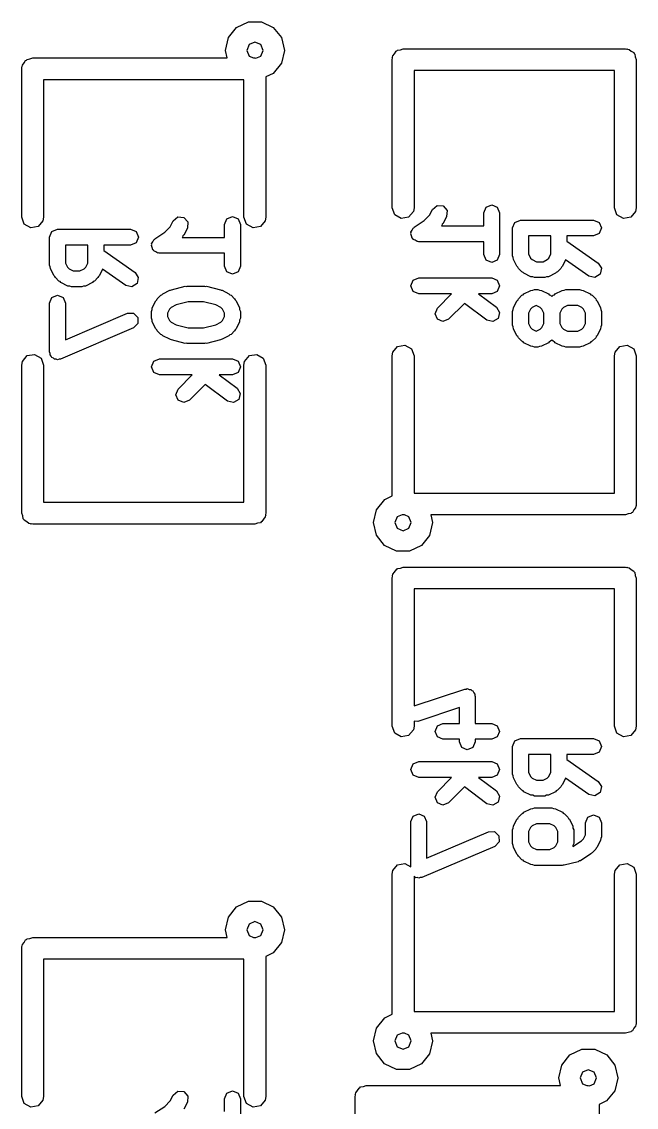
# Model space of a CAD drawing. Extents: x 4.63 to 6.44, y -4.34 to -3.21.
# Drawn here: x 5.1281 to 5.294, y -3.6063 to -3.3132 of the extents above; entities that cross this region are included whole.
import ezdxf

# ---------------------------------------------------------------- set-up
doc = ezdxf.new("R2010")
doc.units = 0
doc.header["$MEASUREMENT"] = 0
doc.layers.add('BLACK', color=7, linetype='CONTINUOUS')

msp = doc.modelspace()

# ---------------------------------------------------------------- linework, layer by layer
at = {"layer": 'BLACK', "linetype": 'CONTINUOUS'}
for p, q in [((5.18392, -3.31745), (5.18612, -3.31469)), ((5.18612, -3.31469), (5.18931, -3.31316)), ((5.18931, -3.31316), (5.19285, -3.31316)), ((5.19285, -3.31316), (5.19604, -3.3147)), ((5.19604, -3.3147), (5.19824, -3.31746)), ((5.18312, -3.3209), (5.18392, -3.31745)), ((5.19108, -3.3187), (5.18951, -3.31934)), ((5.19264, -3.31934), (5.19108, -3.3187)), ((5.19824, -3.31746), (5.19903, -3.32091)), ((5.18313, -3.32091), (5.18312, -3.3209)), ((5.18359, -3.32296), (5.18313, -3.32091)), ((5.18951, -3.31934), (5.18886, -3.32091)), ((5.18886, -3.32091), (5.18951, -3.32248)), ((5.19329, -3.32091), (5.19264, -3.31934)), ((5.19264, -3.32248), (5.19329, -3.32091)), ((5.19903, -3.32094), (5.19823, -3.32438)), ((5.19903, -3.32091), (5.19903, -3.32094)), ((5.22879, -3.32181), (5.22918, -3.32115)), ((5.22918, -3.32115), (5.22943, -3.32106)), ((5.22943, -3.32106), (5.2296, -3.32085)), ((5.2296, -3.32085), (5.23035, -3.32072)), ((5.23035, -3.32072), (5.23108, -3.32046)), ((5.23108, -3.32046), (5.29108, -3.32046)), ((5.29108, -3.32046), (5.29146, -3.32053)), ((5.29146, -3.32053), (5.29159, -3.3205)), ((5.29159, -3.3205), (5.2917, -3.32057)), ((5.2917, -3.32057), (5.29209, -3.32064)), ((5.29209, -3.32064), (5.29267, -3.32113)), ((5.29267, -3.32113), (5.29334, -3.32151)), ((5.29334, -3.32151), (5.29343, -3.32176)), ((5.1283, -3.3249), (5.12879, -3.32431)), ((5.12879, -3.32431), (5.12918, -3.32365)), ((5.12918, -3.32365), (5.12943, -3.32356)), ((5.12943, -3.32356), (5.1296, -3.32335)), ((5.1296, -3.32335), (5.13035, -3.32322)), ((5.13035, -3.32322), (5.13108, -3.32296)), ((5.13108, -3.32296), (5.18359, -3.32296)), ((5.18951, -3.32248), (5.19067, -3.32296)), ((5.19067, -3.32296), (5.19108, -3.32296)), ((5.19108, -3.32296), (5.19136, -3.32301)), ((5.19136, -3.32301), (5.19264, -3.32248)), ((5.19823, -3.32438), (5.19602, -3.32714)), ((5.22812, -3.32341), (5.22819, -3.32303)), ((5.22812, -3.36341), (5.22812, -3.32341)), ((5.22817, -3.3229), (5.22823, -3.32278)), ((5.22819, -3.32303), (5.22817, -3.3229)), ((5.22823, -3.32278), (5.2283, -3.3224)), ((5.2283, -3.3224), (5.22879, -3.32181)), ((5.29343, -3.32176), (5.29363, -3.32193)), ((5.29363, -3.32193), (5.29377, -3.32269)), ((5.29377, -3.32269), (5.29403, -3.32341)), ((5.29403, -3.32341), (5.29403, -3.36341)), ((5.12812, -3.32591), (5.12819, -3.32553)), ((5.12812, -3.36591), (5.12812, -3.32591)), ((5.12817, -3.3254), (5.12823, -3.32528)), ((5.12819, -3.32553), (5.12817, -3.3254)), ((5.12823, -3.32528), (5.1283, -3.3249)), ((5.19602, -3.32714), (5.19403, -3.32809)), ((5.28812, -3.32636), (5.23403, -3.32636)), ((5.23403, -3.32636), (5.23403, -3.36341)), ((5.28812, -3.36341), (5.28812, -3.32636)), ((5.18812, -3.32886), (5.13403, -3.32886)), ((5.13403, -3.32886), (5.13403, -3.36591)), ((5.18812, -3.36591), (5.18812, -3.32886)), ((5.19403, -3.32809), (5.19403, -3.36591)), ((5.23899, -3.36385), (5.24024, -3.36277)), ((5.24024, -3.36277), (5.24188, -3.36289)), ((5.25347, -3.36329), (5.25499, -3.36266)), ((5.25499, -3.36266), (5.25651, -3.36329)), ((5.22881, -3.36531), (5.22812, -3.36341)), ((5.23056, -3.36632), (5.22881, -3.36531)), ((5.23385, -3.36442), (5.23255, -3.36597)), ((5.23403, -3.36341), (5.23385, -3.36442)), ((5.23673, -3.36689), (5.23821, -3.36541)), ((5.23821, -3.36541), (5.23899, -3.36385)), ((5.24188, -3.36289), (5.24296, -3.36413)), ((5.24296, -3.36413), (5.24284, -3.36577)), ((5.25284, -3.36481), (5.25347, -3.36329)), ((5.25284, -3.36829), (5.25284, -3.36481)), ((5.25651, -3.36329), (5.25714, -3.36481)), ((5.25714, -3.36481), (5.25714, -3.37607)), ((5.28881, -3.36531), (5.28812, -3.36341)), ((5.29056, -3.36632), (5.28881, -3.36531)), ((5.29385, -3.36442), (5.29255, -3.36597)), ((5.29403, -3.36341), (5.29385, -3.36442)), ((5.12881, -3.36781), (5.12812, -3.36591)), ((5.13056, -3.36882), (5.12881, -3.36781)), ((5.13255, -3.36847), (5.13056, -3.36882)), ((5.13385, -3.36692), (5.13255, -3.36847)), ((5.13403, -3.36591), (5.13385, -3.36692)), ((5.16673, -3.37001), (5.16821, -3.36853)), ((5.16821, -3.36853), (5.16899, -3.36697)), ((5.16899, -3.36697), (5.17024, -3.36589)), ((5.17024, -3.36589), (5.17188, -3.366)), ((5.17188, -3.366), (5.17296, -3.36725)), ((5.17296, -3.36725), (5.17284, -3.36889)), ((5.18284, -3.36793), (5.18347, -3.36641)), ((5.18284, -3.37141), (5.18284, -3.36793)), ((5.18347, -3.36641), (5.18499, -3.36578)), ((5.18499, -3.36578), (5.18651, -3.36641)), ((5.18651, -3.36641), (5.18714, -3.36793)), ((5.18714, -3.36793), (5.18714, -3.37918)), ((5.18881, -3.36781), (5.18812, -3.36591)), ((5.19056, -3.36882), (5.18881, -3.36781)), ((5.19255, -3.36847), (5.19056, -3.36882)), ((5.19385, -3.36692), (5.19255, -3.36847)), ((5.19403, -3.36591), (5.19385, -3.36692)), ((5.23255, -3.36597), (5.23056, -3.36632)), ((5.23409, -3.36865), (5.23673, -3.36689)), ((5.2415, -3.36821), (5.24142, -3.36829)), ((5.24142, -3.36829), (5.25284, -3.36829)), ((5.24163, -3.36788), (5.2415, -3.36821)), ((5.2419, -3.36765), (5.24163, -3.36788)), ((5.24284, -3.36577), (5.2419, -3.36765)), ((5.26064, -3.36887), (5.26127, -3.36735)), ((5.26127, -3.36735), (5.26279, -3.36672)), ((5.26279, -3.36672), (5.28249, -3.36672)), ((5.28249, -3.36672), (5.28401, -3.36735)), ((5.28401, -3.36735), (5.28464, -3.36887)), ((5.29255, -3.36597), (5.29056, -3.36632)), ((5.13564, -3.37137), (5.13627, -3.36985)), ((5.13564, -3.37888), (5.13564, -3.37137)), ((5.13627, -3.36985), (5.13779, -3.36922)), ((5.13779, -3.36922), (5.15749, -3.36922)), ((5.15749, -3.36922), (5.15901, -3.36985)), ((5.15901, -3.36985), (5.15964, -3.37137)), ((5.15964, -3.37137), (5.15901, -3.37289)), ((5.16409, -3.37177), (5.16673, -3.37001)), ((5.1715, -3.37132), (5.17142, -3.37141)), ((5.17142, -3.37141), (5.18284, -3.37141)), ((5.17163, -3.371), (5.1715, -3.37132)), ((5.1719, -3.37077), (5.17163, -3.371)), ((5.17284, -3.36889), (5.1719, -3.37077)), ((5.23314, -3.37044), (5.23322, -3.37023)), ((5.23338, -3.37102), (5.23314, -3.37044)), ((5.23318, -3.37002), (5.23353, -3.3695)), ((5.23322, -3.37023), (5.23318, -3.37002)), ((5.2335, -3.37163), (5.23338, -3.37102)), ((5.23353, -3.3695), (5.23377, -3.36892)), ((5.23377, -3.36892), (5.23397, -3.36883)), ((5.23397, -3.36883), (5.23409, -3.36865)), ((5.26064, -3.37638), (5.26064, -3.36887)), ((5.26494, -3.37102), (5.26494, -3.37587)), ((5.27096, -3.37102), (5.26494, -3.37102)), ((5.27096, -3.37587), (5.27096, -3.37102)), ((5.28249, -3.37102), (5.27526, -3.37102)), ((5.27526, -3.37102), (5.27526, -3.37244)), ((5.28401, -3.37039), (5.28249, -3.37102)), ((5.28464, -3.36887), (5.28401, -3.37039)), ((5.13994, -3.37352), (5.13994, -3.37837)), ((5.14596, -3.37352), (5.13994, -3.37352)), ((5.14596, -3.37837), (5.14596, -3.37352)), ((5.15749, -3.37352), (5.15026, -3.37352)), ((5.15026, -3.37352), (5.15026, -3.37494)), ((5.15901, -3.37289), (5.15749, -3.37352)), ((5.16314, -3.37356), (5.16322, -3.37335)), ((5.16338, -3.37413), (5.16314, -3.37356)), ((5.16318, -3.37313), (5.16353, -3.37261)), ((5.16322, -3.37335), (5.16318, -3.37313)), ((5.1635, -3.37475), (5.16338, -3.37413)), ((5.16353, -3.37261), (5.16377, -3.37204)), ((5.16377, -3.37204), (5.16397, -3.37195)), ((5.16397, -3.37195), (5.16409, -3.37177)), ((5.23368, -3.37175), (5.2335, -3.37163)), ((5.23377, -3.37196), (5.23368, -3.37175)), ((5.23435, -3.3722), (5.23377, -3.37196)), ((5.23487, -3.37255), (5.23435, -3.3722)), ((5.23508, -3.3725), (5.23487, -3.37255)), ((5.23529, -3.37259), (5.23508, -3.3725)), ((5.25284, -3.37259), (5.23529, -3.37259)), ((5.25284, -3.37607), (5.25284, -3.37259)), ((5.27526, -3.37244), (5.28372, -3.37837)), ((5.15026, -3.37494), (5.15872, -3.38087)), ((5.16368, -3.37487), (5.1635, -3.37475)), ((5.16377, -3.37508), (5.16368, -3.37487)), ((5.16435, -3.37532), (5.16377, -3.37508)), ((5.16487, -3.37566), (5.16435, -3.37532)), ((5.16508, -3.37562), (5.16487, -3.37566)), ((5.16529, -3.37571), (5.16508, -3.37562)), ((5.18284, -3.37571), (5.16529, -3.37571)), ((5.18284, -3.37918), (5.18284, -3.37571)), ((5.25347, -3.37759), (5.25284, -3.37607)), ((5.25714, -3.37607), (5.25651, -3.37759)), ((5.26083, -3.37684), (5.26064, -3.37638)), ((5.26086, -3.37734), (5.26083, -3.37684)), ((5.2618, -3.37921), (5.26086, -3.37734)), ((5.26494, -3.37587), (5.26549, -3.37698)), ((5.26549, -3.37698), (5.26594, -3.37742)), ((5.26594, -3.37742), (5.26705, -3.37798)), ((5.26885, -3.37798), (5.26996, -3.37742)), ((5.26996, -3.37742), (5.2704, -3.37698)), ((5.2704, -3.37698), (5.27096, -3.37587)), ((5.13583, -3.37934), (5.13564, -3.37888)), ((5.13586, -3.37984), (5.13583, -3.37934)), ((5.1368, -3.38171), (5.13586, -3.37984)), ((5.13994, -3.37837), (5.14049, -3.37948)), ((5.14049, -3.37948), (5.14094, -3.37992)), ((5.14094, -3.37992), (5.14205, -3.38048)), ((5.14385, -3.38048), (5.14496, -3.37992)), ((5.14496, -3.37992), (5.1454, -3.37948)), ((5.1454, -3.37948), (5.14596, -3.37837)), ((5.14996, -3.37998), (5.14909, -3.38171)), ((5.15625, -3.38439), (5.14996, -3.37998)), ((5.18347, -3.38071), (5.18284, -3.37918)), ((5.18714, -3.37918), (5.18651, -3.38071)), ((5.25499, -3.37822), (5.25347, -3.37759)), ((5.25651, -3.37759), (5.25499, -3.37822)), ((5.26207, -3.37944), (5.2618, -3.37921)), ((5.26221, -3.37977), (5.26207, -3.37944)), ((5.26314, -3.38071), (5.26221, -3.37977)), ((5.26705, -3.37798), (5.26885, -3.37798)), ((5.27369, -3.37977), (5.27275, -3.38071)), ((5.27382, -3.37944), (5.27369, -3.37977)), ((5.27409, -3.37921), (5.27382, -3.37944)), ((5.27496, -3.37748), (5.27409, -3.37921)), ((5.28125, -3.38189), (5.27496, -3.37748)), ((5.28372, -3.37837), (5.2846, -3.37975)), ((5.2846, -3.37975), (5.28425, -3.38136)), ((5.13707, -3.38194), (5.1368, -3.38171)), ((5.13721, -3.38227), (5.13707, -3.38194)), ((5.13814, -3.38321), (5.13721, -3.38227)), ((5.13847, -3.38335), (5.13814, -3.38321)), ((5.14205, -3.38048), (5.14385, -3.38048)), ((5.14775, -3.38321), (5.14742, -3.38335)), ((5.14869, -3.38227), (5.14775, -3.38321)), ((5.14882, -3.38194), (5.14869, -3.38227)), ((5.14909, -3.38171), (5.14882, -3.38194)), ((5.15872, -3.38087), (5.1596, -3.38225)), ((5.1596, -3.38225), (5.15925, -3.38386)), ((5.18499, -3.38133), (5.18347, -3.38071)), ((5.18651, -3.38071), (5.18499, -3.38133)), ((5.23314, -3.38451), (5.23377, -3.38299)), ((5.23377, -3.38299), (5.23529, -3.38236)), ((5.23529, -3.38236), (5.25499, -3.38236)), ((5.25499, -3.38236), (5.25651, -3.38299)), ((5.25651, -3.38299), (5.25714, -3.38451)), ((5.26347, -3.38085), (5.26314, -3.38071)), ((5.2637, -3.38111), (5.26347, -3.38085)), ((5.26558, -3.38205), (5.2637, -3.38111)), ((5.26608, -3.38209), (5.26558, -3.38205)), ((5.26654, -3.38228), (5.26608, -3.38209)), ((5.26935, -3.38228), (5.26654, -3.38228)), ((5.26982, -3.38209), (5.26935, -3.38228)), ((5.27032, -3.38205), (5.26982, -3.38209)), ((5.27219, -3.38111), (5.27032, -3.38205)), ((5.27242, -3.38085), (5.27219, -3.38111)), ((5.27275, -3.38071), (5.27242, -3.38085)), ((5.28286, -3.38224), (5.28125, -3.38189)), ((5.28425, -3.38136), (5.28286, -3.38224)), ((5.1387, -3.38361), (5.13847, -3.38335)), ((5.14058, -3.38455), (5.1387, -3.38361)), ((5.14108, -3.38459), (5.14058, -3.38455)), ((5.14154, -3.38478), (5.14108, -3.38459)), ((5.14435, -3.38478), (5.14154, -3.38478)), ((5.14482, -3.38459), (5.14435, -3.38478)), ((5.14532, -3.38455), (5.14482, -3.38459)), ((5.14719, -3.38361), (5.14532, -3.38455)), ((5.14742, -3.38335), (5.14719, -3.38361)), ((5.15786, -3.38474), (5.15625, -3.38439)), ((5.15925, -3.38386), (5.15786, -3.38474)), ((5.1662, -3.38664), (5.16808, -3.3857)), ((5.16808, -3.3857), (5.16832, -3.38569)), ((5.16832, -3.38569), (5.16852, -3.38554)), ((5.16852, -3.38554), (5.17227, -3.3846)), ((5.17227, -3.3846), (5.17254, -3.38464)), ((5.17254, -3.38464), (5.17279, -3.38454)), ((5.17279, -3.38454), (5.17748, -3.38454)), ((5.17748, -3.38454), (5.17773, -3.38464)), ((5.17773, -3.38464), (5.178, -3.3846)), ((5.178, -3.3846), (5.18176, -3.38554)), ((5.18176, -3.38554), (5.18195, -3.38569)), ((5.18195, -3.38569), (5.1822, -3.3857)), ((5.1822, -3.3857), (5.18407, -3.38664)), ((5.23377, -3.38603), (5.23314, -3.38451)), ((5.23529, -3.38666), (5.23377, -3.38603)), ((5.25651, -3.38603), (5.25499, -3.38666)), ((5.25714, -3.38451), (5.25651, -3.38603)), ((5.2637, -3.38665), (5.26558, -3.38571)), ((5.26558, -3.38571), (5.26608, -3.38567)), ((5.26608, -3.38567), (5.26654, -3.38548)), ((5.26654, -3.38548), (5.26748, -3.38548)), ((5.26748, -3.38548), (5.26794, -3.38567)), ((5.26794, -3.38567), (5.26844, -3.38571)), ((5.26844, -3.38571), (5.27032, -3.38665)), ((5.27215, -3.38665), (5.27402, -3.38571)), ((5.27402, -3.38571), (5.27452, -3.38567)), ((5.27452, -3.38567), (5.27498, -3.38548)), ((5.27498, -3.38548), (5.27874, -3.38548)), ((5.27874, -3.38548), (5.2792, -3.38567)), ((5.2792, -3.38567), (5.2797, -3.38571)), ((5.2797, -3.38571), (5.28157, -3.38665)), ((5.13564, -3.38919), (5.13627, -3.38767)), ((5.13627, -3.38767), (5.13779, -3.38704)), ((5.13779, -3.38704), (5.13931, -3.38767)), ((5.13931, -3.38767), (5.13994, -3.38919)), ((5.16336, -3.39042), (5.1643, -3.38854)), ((5.1643, -3.38854), (5.16457, -3.38831)), ((5.16457, -3.38831), (5.16471, -3.38798)), ((5.16471, -3.38798), (5.16564, -3.38705)), ((5.16564, -3.38705), (5.16597, -3.38691)), ((5.16597, -3.38691), (5.1662, -3.38664)), ((5.17306, -3.38884), (5.16979, -3.38966)), ((5.17722, -3.38884), (5.17306, -3.38884)), ((5.18048, -3.38966), (5.17722, -3.38884)), ((5.18407, -3.38664), (5.1843, -3.38691)), ((5.1843, -3.38691), (5.18463, -3.38705)), ((5.18463, -3.38705), (5.18557, -3.38798)), ((5.18557, -3.38798), (5.18571, -3.38831)), ((5.18571, -3.38831), (5.18597, -3.38854)), ((5.18597, -3.38854), (5.18691, -3.39042)), ((5.24417, -3.38666), (5.23529, -3.38666)), ((5.24033, -3.39049), (5.24417, -3.38666)), ((5.25499, -3.38666), (5.25143, -3.38666)), ((5.25143, -3.38666), (5.25628, -3.39029)), ((5.26086, -3.39042), (5.2618, -3.38855)), ((5.2618, -3.38855), (5.26207, -3.38832)), ((5.26207, -3.38832), (5.26221, -3.38799)), ((5.26221, -3.38799), (5.26314, -3.38705)), ((5.26314, -3.38705), (5.26347, -3.38691)), ((5.26347, -3.38691), (5.2637, -3.38665)), ((5.27032, -3.38665), (5.27055, -3.38691)), ((5.27055, -3.38691), (5.27087, -3.38705)), ((5.27087, -3.38705), (5.27123, -3.38741)), ((5.27123, -3.38741), (5.27159, -3.38705)), ((5.27159, -3.38705), (5.27191, -3.38691)), ((5.27191, -3.38691), (5.27215, -3.38665)), ((5.28157, -3.38665), (5.2818, -3.38691)), ((5.2818, -3.38691), (5.28213, -3.38705)), ((5.28213, -3.38705), (5.28307, -3.38799)), ((5.28307, -3.38799), (5.28321, -3.38832)), ((5.28321, -3.38832), (5.28347, -3.38855)), ((5.28347, -3.38855), (5.28441, -3.39042)), ((5.13564, -3.40233), (5.13564, -3.38919)), ((5.13994, -3.38919), (5.13994, -3.39907)), ((5.13994, -3.39907), (5.15664, -3.39191)), ((5.15664, -3.39191), (5.15829, -3.39189)), ((5.15829, -3.39189), (5.15946, -3.39304)), ((5.16314, -3.39138), (5.16333, -3.39092)), ((5.16314, -3.39326), (5.16314, -3.39138)), ((5.16333, -3.39092), (5.16336, -3.39042)), ((5.16799, -3.39078), (5.16744, -3.39189)), ((5.16744, -3.39189), (5.16744, -3.39275)), ((5.16844, -3.39033), (5.16799, -3.39078)), ((5.16979, -3.38966), (5.16844, -3.39033)), ((5.18184, -3.39033), (5.18048, -3.38966)), ((5.18228, -3.39078), (5.18184, -3.39033)), ((5.18284, -3.39189), (5.18228, -3.39078)), ((5.18284, -3.39275), (5.18284, -3.39189)), ((5.18691, -3.39042), (5.18695, -3.39092)), ((5.18695, -3.39092), (5.18714, -3.39138)), ((5.18714, -3.39138), (5.18714, -3.39326)), ((5.2397, -3.39201), (5.24033, -3.39049)), ((5.24033, -3.39353), (5.2397, -3.39201)), ((5.24768, -3.38922), (5.24337, -3.39353)), ((5.2537, -3.39373), (5.24768, -3.38922)), ((5.25628, -3.39029), (5.25712, -3.39171)), ((5.25712, -3.39171), (5.25671, -3.3933)), ((5.26064, -3.39138), (5.26083, -3.39092)), ((5.26064, -3.39514), (5.26064, -3.39138)), ((5.26083, -3.39092), (5.26086, -3.39042)), ((5.26549, -3.39078), (5.26494, -3.39189)), ((5.26494, -3.39189), (5.26494, -3.39463)), ((5.26594, -3.39034), (5.26549, -3.39078)), ((5.26701, -3.3898), (5.26594, -3.39034)), ((5.26808, -3.39034), (5.26701, -3.3898)), ((5.26853, -3.39078), (5.26808, -3.39034)), ((5.26908, -3.39189), (5.26853, -3.39078)), ((5.26908, -3.39463), (5.26908, -3.39189)), ((5.27394, -3.39078), (5.27338, -3.39189)), ((5.27338, -3.39189), (5.27338, -3.39463)), ((5.27438, -3.39034), (5.27394, -3.39078)), ((5.27549, -3.38978), (5.27438, -3.39034)), ((5.27823, -3.38978), (5.27549, -3.38978)), ((5.27934, -3.39034), (5.27823, -3.38978)), ((5.27978, -3.39078), (5.27934, -3.39034)), ((5.28034, -3.39189), (5.27978, -3.39078)), ((5.28034, -3.39463), (5.28034, -3.39189)), ((5.28441, -3.39042), (5.28445, -3.39092)), ((5.28445, -3.39092), (5.28464, -3.39138)), ((5.28464, -3.39138), (5.28464, -3.39514)), ((5.15948, -3.39468), (5.15833, -3.39586)), ((5.15946, -3.39304), (5.15948, -3.39468)), ((5.16333, -3.39372), (5.16314, -3.39326)), ((5.16336, -3.39422), (5.16333, -3.39372)), ((5.1643, -3.39609), (5.16336, -3.39422)), ((5.16744, -3.39275), (5.16799, -3.39386)), ((5.16799, -3.39386), (5.16844, -3.3943)), ((5.16844, -3.3943), (5.16979, -3.39498)), ((5.16979, -3.39498), (5.17306, -3.3958)), ((5.17722, -3.3958), (5.18048, -3.39498)), ((5.18048, -3.39498), (5.18184, -3.3943)), ((5.18184, -3.3943), (5.18228, -3.39386)), ((5.18228, -3.39386), (5.18284, -3.39275)), ((5.18691, -3.39422), (5.18597, -3.39609)), ((5.18695, -3.39372), (5.18691, -3.39422)), ((5.18714, -3.39326), (5.18695, -3.39372)), ((5.24185, -3.39416), (5.24033, -3.39353)), ((5.24337, -3.39353), (5.24185, -3.39416)), ((5.25529, -3.39414), (5.2537, -3.39373)), ((5.25671, -3.3933), (5.25529, -3.39414)), ((5.26494, -3.39463), (5.26549, -3.39574)), ((5.26853, -3.39574), (5.26908, -3.39463)), ((5.27338, -3.39463), (5.27394, -3.39574)), ((5.27978, -3.39574), (5.28034, -3.39463)), ((5.15833, -3.39586), (5.13863, -3.4043)), ((5.16457, -3.39633), (5.1643, -3.39609)), ((5.16471, -3.39665), (5.16457, -3.39633)), ((5.16564, -3.39759), (5.16471, -3.39665)), ((5.16597, -3.39773), (5.16564, -3.39759)), ((5.1662, -3.39799), (5.16597, -3.39773)), ((5.17306, -3.3958), (5.17722, -3.3958)), ((5.1843, -3.39773), (5.18407, -3.39799)), ((5.18463, -3.39759), (5.1843, -3.39773)), ((5.18557, -3.39665), (5.18463, -3.39759)), ((5.18571, -3.39633), (5.18557, -3.39665)), ((5.18597, -3.39609), (5.18571, -3.39633)), ((5.26083, -3.3956), (5.26064, -3.39514)), ((5.26086, -3.3961), (5.26083, -3.3956)), ((5.2618, -3.39797), (5.26086, -3.3961)), ((5.26549, -3.39574), (5.26594, -3.39618)), ((5.26594, -3.39618), (5.26701, -3.39672)), ((5.26701, -3.39672), (5.26808, -3.39618)), ((5.26808, -3.39618), (5.26853, -3.39574)), ((5.27394, -3.39574), (5.27438, -3.39618)), ((5.27438, -3.39618), (5.27549, -3.39674)), ((5.27549, -3.39674), (5.27823, -3.39674)), ((5.27823, -3.39674), (5.27934, -3.39618)), ((5.27934, -3.39618), (5.27978, -3.39574)), ((5.28441, -3.3961), (5.28347, -3.39797)), ((5.28445, -3.3956), (5.28441, -3.3961)), ((5.28464, -3.39514), (5.28445, -3.3956)), ((5.16808, -3.39893), (5.1662, -3.39799)), ((5.16832, -3.39895), (5.16808, -3.39893)), ((5.16852, -3.39909), (5.16832, -3.39895)), ((5.17227, -3.40003), (5.16852, -3.39909)), ((5.17254, -3.39999), (5.17227, -3.40003)), ((5.17279, -3.4001), (5.17254, -3.39999)), ((5.17748, -3.4001), (5.17279, -3.4001)), ((5.17773, -3.39999), (5.17748, -3.4001)), ((5.178, -3.40003), (5.17773, -3.39999)), ((5.18176, -3.39909), (5.178, -3.40003)), ((5.18195, -3.39895), (5.18176, -3.39909)), ((5.1822, -3.39893), (5.18195, -3.39895)), ((5.18407, -3.39799), (5.1822, -3.39893)), ((5.2283, -3.4024), (5.2296, -3.40085)), ((5.2296, -3.40085), (5.23159, -3.4005)), ((5.23159, -3.4005), (5.23334, -3.40151)), ((5.26207, -3.39821), (5.2618, -3.39797)), ((5.26221, -3.39853), (5.26207, -3.39821)), ((5.26314, -3.39947), (5.26221, -3.39853)), ((5.26347, -3.39961), (5.26314, -3.39947)), ((5.2637, -3.39987), (5.26347, -3.39961)), ((5.26558, -3.40081), (5.2637, -3.39987)), ((5.26608, -3.40085), (5.26558, -3.40081)), ((5.26654, -3.40104), (5.26608, -3.40085)), ((5.26794, -3.40085), (5.26748, -3.40104)), ((5.26844, -3.40081), (5.26794, -3.40085)), ((5.27032, -3.39987), (5.26844, -3.40081)), ((5.27055, -3.39961), (5.27032, -3.39987)), ((5.27087, -3.39947), (5.27055, -3.39961)), ((5.27123, -3.39912), (5.27087, -3.39947)), ((5.27159, -3.39947), (5.27123, -3.39912)), ((5.27191, -3.39961), (5.27159, -3.39947)), ((5.27215, -3.39987), (5.27191, -3.39961)), ((5.27402, -3.40081), (5.27215, -3.39987)), ((5.27452, -3.40085), (5.27402, -3.40081)), ((5.27498, -3.40104), (5.27452, -3.40085)), ((5.2792, -3.40085), (5.27874, -3.40104)), ((5.2797, -3.40081), (5.2792, -3.40085)), ((5.28157, -3.39987), (5.2797, -3.40081)), ((5.2818, -3.39961), (5.28157, -3.39987)), ((5.28213, -3.39947), (5.2818, -3.39961)), ((5.28307, -3.39853), (5.28213, -3.39947)), ((5.28321, -3.39821), (5.28307, -3.39853)), ((5.28347, -3.39797), (5.28321, -3.39821)), ((5.2883, -3.4024), (5.2896, -3.40085)), ((5.2896, -3.40085), (5.29159, -3.4005)), ((5.29159, -3.4005), (5.29334, -3.40151)), ((5.1283, -3.4049), (5.1296, -3.40335)), ((5.1296, -3.40335), (5.13159, -3.403)), ((5.13159, -3.403), (5.13334, -3.40401)), ((5.13581, -3.40273), (5.13564, -3.40233)), ((5.13581, -3.40317), (5.13581, -3.40273)), ((5.13611, -3.40346), (5.13581, -3.40317)), ((5.13627, -3.40385), (5.13611, -3.40346)), ((5.1883, -3.4049), (5.1896, -3.40335)), ((5.1896, -3.40335), (5.19159, -3.403)), ((5.19159, -3.403), (5.19334, -3.40401)), ((5.22812, -3.40341), (5.2283, -3.4024)), ((5.22812, -3.44123), (5.22812, -3.40341)), ((5.23334, -3.40151), (5.23403, -3.40341)), ((5.23403, -3.40341), (5.23403, -3.44046)), ((5.26748, -3.40104), (5.26654, -3.40104)), ((5.27874, -3.40104), (5.27498, -3.40104)), ((5.28812, -3.40341), (5.2883, -3.4024)), ((5.28812, -3.44046), (5.28812, -3.40341)), ((5.29334, -3.40151), (5.29403, -3.40341)), ((5.29403, -3.40341), (5.29403, -3.44341)), ((5.12812, -3.40591), (5.1283, -3.4049)), ((5.12812, -3.44591), (5.12812, -3.40591)), ((5.13334, -3.40401), (5.13403, -3.40591)), ((5.13403, -3.40591), (5.13403, -3.44296)), ((5.13667, -3.40402), (5.13627, -3.40385)), ((5.13699, -3.40432), (5.13667, -3.40402)), ((5.1374, -3.40432), (5.13699, -3.40432)), ((5.13779, -3.40448), (5.1374, -3.40432)), ((5.13819, -3.40431), (5.13779, -3.40448)), ((5.13863, -3.4043), (5.13819, -3.40431)), ((5.16314, -3.40639), (5.16377, -3.40487)), ((5.16377, -3.40791), (5.16314, -3.40639)), ((5.16377, -3.40487), (5.16529, -3.40424)), ((5.16529, -3.40424), (5.18499, -3.40424)), ((5.18499, -3.40424), (5.18651, -3.40487)), ((5.18651, -3.40487), (5.18714, -3.40639)), ((5.18714, -3.40639), (5.18651, -3.40791)), ((5.18812, -3.40591), (5.1883, -3.4049)), ((5.18812, -3.44296), (5.18812, -3.40591)), ((5.19334, -3.40401), (5.19403, -3.40591)), ((5.19403, -3.40591), (5.19403, -3.44591)), ((5.16529, -3.40854), (5.16377, -3.40791)), ((5.17417, -3.40854), (5.16529, -3.40854)), ((5.17033, -3.41237), (5.17417, -3.40854)), ((5.18499, -3.40854), (5.18143, -3.40854)), ((5.18143, -3.40854), (5.18628, -3.41217)), ((5.18651, -3.40791), (5.18499, -3.40854)), ((5.1697, -3.41389), (5.17033, -3.41237)), ((5.17768, -3.4111), (5.17337, -3.41541)), ((5.1837, -3.41561), (5.17768, -3.4111)), ((5.18628, -3.41217), (5.18712, -3.41359)), ((5.17033, -3.41541), (5.1697, -3.41389)), ((5.17185, -3.41604), (5.17033, -3.41541)), ((5.17337, -3.41541), (5.17185, -3.41604)), ((5.18671, -3.41518), (5.18529, -3.41602)), ((5.18712, -3.41359), (5.18671, -3.41518)), ((5.18529, -3.41602), (5.1837, -3.41561)), ((5.22612, -3.44219), (5.22812, -3.44123)), ((5.23403, -3.44046), (5.28812, -3.44046)), ((5.13403, -3.44296), (5.18812, -3.44296)), ((5.22392, -3.44495), (5.22612, -3.44219)), ((5.29385, -3.44442), (5.29336, -3.44501)), ((5.29392, -3.44404), (5.29385, -3.44442)), ((5.29398, -3.44392), (5.29392, -3.44404)), ((5.29403, -3.44341), (5.29396, -3.44379)), ((5.29396, -3.44379), (5.29398, -3.44392)), ((5.12839, -3.44663), (5.12812, -3.44591)), ((5.12852, -3.44739), (5.12839, -3.44663)), ((5.12872, -3.44756), (5.12852, -3.44739)), ((5.12881, -3.44781), (5.12872, -3.44756)), ((5.19336, -3.44751), (5.19297, -3.44817)), ((5.19385, -3.44692), (5.19336, -3.44751)), ((5.19392, -3.44654), (5.19385, -3.44692)), ((5.19398, -3.44642), (5.19392, -3.44654)), ((5.19403, -3.44591), (5.19396, -3.44629)), ((5.19396, -3.44629), (5.19398, -3.44642)), ((5.22312, -3.4484), (5.22392, -3.44495)), ((5.22951, -3.44684), (5.22886, -3.44841)), ((5.23079, -3.44631), (5.22951, -3.44684)), ((5.23108, -3.44636), (5.23079, -3.44631)), ((5.23148, -3.44636), (5.23108, -3.44636)), ((5.23264, -3.44684), (5.23148, -3.44636)), ((5.23329, -3.44841), (5.23264, -3.44684)), ((5.29108, -3.44636), (5.23856, -3.44636)), ((5.23856, -3.44636), (5.23903, -3.44841)), ((5.2918, -3.4461), (5.29108, -3.44636)), ((5.29255, -3.44597), (5.2918, -3.4461)), ((5.29272, -3.44576), (5.29255, -3.44597)), ((5.29297, -3.44567), (5.29272, -3.44576)), ((5.29336, -3.44501), (5.29297, -3.44567)), ((5.12948, -3.44819), (5.12881, -3.44781)), ((5.13007, -3.44869), (5.12948, -3.44819)), ((5.13045, -3.44875), (5.13007, -3.44869)), ((5.13056, -3.44882), (5.13045, -3.44875)), ((5.13069, -3.4488), (5.13056, -3.44882)), ((5.13108, -3.44886), (5.13069, -3.4488)), ((5.19108, -3.44886), (5.13108, -3.44886)), ((5.1918, -3.4486), (5.19108, -3.44886)), ((5.19255, -3.44847), (5.1918, -3.4486)), ((5.19272, -3.44826), (5.19255, -3.44847)), ((5.19297, -3.44817), (5.19272, -3.44826)), ((5.22313, -3.44841), (5.22312, -3.4484)), ((5.2239, -3.45185), (5.22313, -3.44841)), ((5.22886, -3.44841), (5.22951, -3.44998)), ((5.22951, -3.44998), (5.23108, -3.45063)), ((5.23108, -3.45063), (5.23264, -3.44998)), ((5.23264, -3.44998), (5.23329, -3.44841)), ((5.23903, -3.44844), (5.23823, -3.45188)), ((5.23903, -3.44841), (5.23903, -3.44844)), ((5.2261, -3.45462), (5.2239, -3.45185)), ((5.23823, -3.45188), (5.23602, -3.45464)), ((5.22929, -3.45616), (5.2261, -3.45462)), ((5.23282, -3.45617), (5.22929, -3.45616)), ((5.23602, -3.45464), (5.23282, -3.45617)), ((5.22823, -3.46278), (5.2283, -3.4624)), ((5.2283, -3.4624), (5.22879, -3.46181)), ((5.22879, -3.46181), (5.22918, -3.46115)), ((5.22918, -3.46115), (5.22943, -3.46106)), ((5.22943, -3.46106), (5.2296, -3.46085)), ((5.2296, -3.46085), (5.23035, -3.46072)), ((5.23035, -3.46072), (5.23108, -3.46046)), ((5.23108, -3.46046), (5.29108, -3.46046)), ((5.29108, -3.46046), (5.29146, -3.46053)), ((5.29146, -3.46053), (5.29159, -3.4605)), ((5.29159, -3.4605), (5.2917, -3.46057)), ((5.2917, -3.46057), (5.29209, -3.46064)), ((5.29209, -3.46064), (5.29267, -3.46113)), ((5.29267, -3.46113), (5.29334, -3.46151)), ((5.29334, -3.46151), (5.29343, -3.46176)), ((5.29343, -3.46176), (5.29363, -3.46193)), ((5.29363, -3.46193), (5.29377, -3.46269)), ((5.22812, -3.46341), (5.22819, -3.46303)), ((5.22812, -3.50341), (5.22812, -3.46341)), ((5.22817, -3.4629), (5.22823, -3.46278)), ((5.22819, -3.46303), (5.22817, -3.4629)), ((5.29377, -3.46269), (5.29403, -3.46341)), ((5.29403, -3.46341), (5.29403, -3.50341)), ((5.28812, -3.46636), (5.23403, -3.46636)), ((5.23403, -3.46636), (5.23403, -3.49796)), ((5.28812, -3.50341), (5.28812, -3.46636)), ((5.23403, -3.49796), (5.24774, -3.49339)), ((5.24774, -3.49339), (5.24809, -3.49341)), ((5.24809, -3.49341), (5.24842, -3.49328)), ((5.24842, -3.49328), (5.24888, -3.49347)), ((5.24888, -3.49347), (5.24938, -3.4935)), ((5.24938, -3.4935), (5.24961, -3.49377)), ((5.24961, -3.49377), (5.24994, -3.49391)), ((5.24994, -3.49391), (5.25013, -3.49437)), ((5.25013, -3.49437), (5.25046, -3.49475)), ((5.25046, -3.49475), (5.25044, -3.4951)), ((5.25044, -3.4951), (5.25057, -3.49543)), ((5.25057, -3.49543), (5.25057, -3.50266)), ((5.24627, -3.49841), (5.23503, -3.50216)), ((5.24627, -3.50266), (5.24627, -3.49841)), ((5.22881, -3.50531), (5.22812, -3.50341)), ((5.23403, -3.50341), (5.23385, -3.50442)), ((5.23503, -3.50216), (5.23403, -3.50209)), ((5.23403, -3.50209), (5.23403, -3.50341)), ((5.2397, -3.50481), (5.24033, -3.50329)), ((5.24033, -3.50329), (5.24185, -3.50266)), ((5.24185, -3.50266), (5.24627, -3.50266)), ((5.25057, -3.50266), (5.25499, -3.50266)), ((5.25499, -3.50266), (5.25651, -3.50329)), ((5.25651, -3.50329), (5.25714, -3.50481)), ((5.28881, -3.50531), (5.28812, -3.50341)), ((5.29403, -3.50341), (5.29385, -3.50442)), ((5.23056, -3.50632), (5.22881, -3.50531)), ((5.23255, -3.50597), (5.23056, -3.50632)), ((5.23385, -3.50442), (5.23255, -3.50597)), ((5.24033, -3.50633), (5.2397, -3.50481)), ((5.24185, -3.50696), (5.24033, -3.50633)), ((5.25651, -3.50633), (5.25499, -3.50696)), ((5.25714, -3.50481), (5.25651, -3.50633)), ((5.29056, -3.50632), (5.28881, -3.50531)), ((5.29255, -3.50597), (5.29056, -3.50632)), ((5.29385, -3.50442), (5.29255, -3.50597)), ((5.24627, -3.50696), (5.24185, -3.50696)), ((5.24627, -3.50762), (5.24627, -3.50696)), ((5.2469, -3.50914), (5.24627, -3.50762)), ((5.24842, -3.50977), (5.2469, -3.50914)), ((5.24994, -3.50914), (5.24842, -3.50977)), ((5.25057, -3.50762), (5.24994, -3.50914)), ((5.25499, -3.50696), (5.25057, -3.50696)), ((5.25057, -3.50696), (5.25057, -3.50762)), ((5.26064, -3.50887), (5.26127, -3.50735)), ((5.26064, -3.51638), (5.26064, -3.50887)), ((5.26127, -3.50735), (5.26279, -3.50672)), ((5.26279, -3.50672), (5.28249, -3.50672)), ((5.28249, -3.50672), (5.28401, -3.50735)), ((5.28401, -3.50735), (5.28464, -3.50887)), ((5.28464, -3.50887), (5.28401, -3.51039)), ((5.26494, -3.51102), (5.26494, -3.51587)), ((5.27096, -3.51102), (5.26494, -3.51102)), ((5.27096, -3.51587), (5.27096, -3.51102)), ((5.28249, -3.51102), (5.27526, -3.51102)), ((5.27526, -3.51102), (5.27526, -3.51244)), ((5.28401, -3.51039), (5.28249, -3.51102)), ((5.23314, -3.51513), (5.23377, -3.51361)), ((5.23377, -3.51665), (5.23314, -3.51513)), ((5.23377, -3.51361), (5.23529, -3.51298)), ((5.23529, -3.51298), (5.25499, -3.51298)), ((5.25499, -3.51298), (5.25651, -3.51361)), ((5.25651, -3.51361), (5.25714, -3.51513)), ((5.25714, -3.51513), (5.25651, -3.51665)), ((5.27526, -3.51244), (5.28372, -3.51837)), ((5.23529, -3.51728), (5.23377, -3.51665)), ((5.24417, -3.51728), (5.23529, -3.51728)), ((5.24033, -3.52111), (5.24417, -3.51728)), ((5.25499, -3.51728), (5.25143, -3.51728)), ((5.25143, -3.51728), (5.25628, -3.52091)), ((5.25651, -3.51665), (5.25499, -3.51728)), ((5.26083, -3.51684), (5.26064, -3.51638)), ((5.26086, -3.51734), (5.26083, -3.51684)), ((5.2618, -3.51921), (5.26086, -3.51734)), ((5.26494, -3.51587), (5.26549, -3.51698)), ((5.26549, -3.51698), (5.26594, -3.51742)), ((5.26594, -3.51742), (5.26705, -3.51798)), ((5.26705, -3.51798), (5.26885, -3.51798)), ((5.26885, -3.51798), (5.26996, -3.51742)), ((5.26996, -3.51742), (5.2704, -3.51698)), ((5.2704, -3.51698), (5.27096, -3.51587)), ((5.27496, -3.51748), (5.27409, -3.51921)), ((5.28125, -3.52189), (5.27496, -3.51748)), ((5.24768, -3.51984), (5.24337, -3.52415)), ((5.2537, -3.52435), (5.24768, -3.51984)), ((5.25628, -3.52091), (5.25712, -3.52233)), ((5.26207, -3.51944), (5.2618, -3.51921)), ((5.26221, -3.51977), (5.26207, -3.51944)), ((5.26314, -3.52071), (5.26221, -3.51977)), ((5.26347, -3.52085), (5.26314, -3.52071)), ((5.2637, -3.52111), (5.26347, -3.52085)), ((5.27242, -3.52085), (5.27219, -3.52111)), ((5.27275, -3.52071), (5.27242, -3.52085)), ((5.27369, -3.51977), (5.27275, -3.52071)), ((5.27382, -3.51944), (5.27369, -3.51977)), ((5.27409, -3.51921), (5.27382, -3.51944)), ((5.28372, -3.51837), (5.2846, -3.51975)), ((5.2846, -3.51975), (5.28425, -3.52136)), ((5.2397, -3.52263), (5.24033, -3.52111)), ((5.24033, -3.52415), (5.2397, -3.52263)), ((5.25671, -3.52392), (5.25529, -3.52476)), ((5.25712, -3.52233), (5.25671, -3.52392)), ((5.26558, -3.52205), (5.2637, -3.52111)), ((5.26608, -3.52209), (5.26558, -3.52205)), ((5.26654, -3.52228), (5.26608, -3.52209)), ((5.26935, -3.52228), (5.26654, -3.52228)), ((5.26982, -3.52209), (5.26935, -3.52228)), ((5.27032, -3.52205), (5.26982, -3.52209)), ((5.27219, -3.52111), (5.27032, -3.52205)), ((5.28286, -3.52224), (5.28125, -3.52189)), ((5.28425, -3.52136), (5.28286, -3.52224)), ((5.24185, -3.52478), (5.24033, -3.52415)), ((5.24337, -3.52415), (5.24185, -3.52478)), ((5.25529, -3.52476), (5.2537, -3.52435)), ((5.26314, -3.52705), (5.26347, -3.52691)), ((5.26347, -3.52691), (5.2637, -3.52665)), ((5.2637, -3.52665), (5.26558, -3.52571)), ((5.26558, -3.52571), (5.26608, -3.52567)), ((5.26608, -3.52567), (5.26654, -3.52548)), ((5.26654, -3.52548), (5.27123, -3.52548)), ((5.27123, -3.52548), (5.27169, -3.52567)), ((5.27169, -3.52567), (5.27219, -3.52571)), ((5.27219, -3.52571), (5.27407, -3.52665)), ((5.27407, -3.52665), (5.2743, -3.52691)), ((5.2743, -3.52691), (5.27463, -3.52705)), ((5.23314, -3.5292), (5.23377, -3.52768)), ((5.23314, -3.5414), (5.23314, -3.5292)), ((5.23377, -3.52768), (5.23529, -3.52705)), ((5.23529, -3.52705), (5.23681, -3.52768)), ((5.23681, -3.52768), (5.23744, -3.5292)), ((5.23744, -3.5292), (5.23744, -3.53907)), ((5.26086, -3.53042), (5.2618, -3.52855)), ((5.2618, -3.52855), (5.26207, -3.52832)), ((5.26207, -3.52832), (5.26221, -3.52799)), ((5.26221, -3.52799), (5.26314, -3.52705)), ((5.26705, -3.52978), (5.26594, -3.53034)), ((5.27072, -3.52978), (5.26705, -3.52978)), ((5.27183, -3.53034), (5.27072, -3.52978)), ((5.27463, -3.52705), (5.27557, -3.52799)), ((5.27557, -3.52799), (5.2757, -3.52832)), ((5.2757, -3.52832), (5.27597, -3.52855)), ((5.27597, -3.52855), (5.27691, -3.53042)), ((5.28034, -3.52951), (5.28097, -3.52799)), ((5.28034, -3.53275), (5.28034, -3.52951)), ((5.28097, -3.52799), (5.28249, -3.52736)), ((5.28249, -3.52736), (5.28401, -3.52799)), ((5.28401, -3.52799), (5.28464, -3.52951)), ((5.28464, -3.52951), (5.28464, -3.53326)), ((5.23744, -3.53907), (5.25414, -3.53191)), ((5.25414, -3.53191), (5.25579, -3.53189)), ((5.25579, -3.53189), (5.25696, -3.53304)), ((5.26064, -3.53138), (5.26083, -3.53092)), ((5.26064, -3.53514), (5.26064, -3.53138)), ((5.26083, -3.53092), (5.26086, -3.53042)), ((5.26549, -3.53078), (5.26494, -3.53189)), ((5.26494, -3.53189), (5.26494, -3.53463)), ((5.26594, -3.53034), (5.26549, -3.53078)), ((5.27228, -3.53078), (5.27183, -3.53034)), ((5.27283, -3.53189), (5.27228, -3.53078)), ((5.27283, -3.53463), (5.27283, -3.53189)), ((5.27691, -3.53042), (5.27694, -3.53092)), ((5.27694, -3.53092), (5.27713, -3.53138)), ((5.27713, -3.53138), (5.27713, -3.53514)), ((5.27978, -3.53386), (5.28034, -3.53275)), ((5.25698, -3.53469), (5.25583, -3.53587)), ((5.25696, -3.53304), (5.25698, -3.53469)), ((5.26083, -3.5356), (5.26064, -3.53514)), ((5.26086, -3.5361), (5.26083, -3.5356)), ((5.26494, -3.53463), (5.26549, -3.53574)), ((5.26549, -3.53574), (5.26594, -3.53618)), ((5.27183, -3.53618), (5.27228, -3.53574)), ((5.27228, -3.53574), (5.27283, -3.53463)), ((5.27692, -3.53595), (5.27924, -3.5344)), ((5.27694, -3.5356), (5.27692, -3.53595)), ((5.27713, -3.53514), (5.27694, -3.5356)), ((5.27924, -3.5344), (5.27978, -3.53386)), ((5.28441, -3.53422), (5.28347, -3.5361)), ((5.28445, -3.53372), (5.28441, -3.53422)), ((5.28464, -3.53326), (5.28445, -3.53372)), ((5.25583, -3.53587), (5.23613, -3.54431)), ((5.2618, -3.53797), (5.26086, -3.5361)), ((5.26207, -3.53821), (5.2618, -3.53797)), ((5.26221, -3.53853), (5.26207, -3.53821)), ((5.26314, -3.53947), (5.26221, -3.53853)), ((5.26594, -3.53618), (5.26705, -3.53674)), ((5.26705, -3.53674), (5.27072, -3.53674)), ((5.27072, -3.53674), (5.27183, -3.53618)), ((5.2818, -3.53786), (5.27899, -3.53974)), ((5.28193, -3.53768), (5.2818, -3.53786)), ((5.28213, -3.5376), (5.28193, -3.53768)), ((5.28307, -3.53666), (5.28213, -3.5376)), ((5.28321, -3.53633), (5.28307, -3.53666)), ((5.28347, -3.5361), (5.28321, -3.53633)), ((5.2283, -3.5424), (5.2296, -3.54085)), ((5.2296, -3.54085), (5.23159, -3.5405)), ((5.23159, -3.5405), (5.23314, -3.5414)), ((5.26347, -3.53961), (5.26314, -3.53947)), ((5.2637, -3.53987), (5.26347, -3.53961)), ((5.26558, -3.54081), (5.2637, -3.53987)), ((5.26608, -3.54085), (5.26558, -3.54081)), ((5.26654, -3.54104), (5.26608, -3.54085)), ((5.27404, -3.54104), (5.26654, -3.54104)), ((5.2743, -3.54094), (5.27404, -3.54104)), ((5.27457, -3.54098), (5.2743, -3.54094)), ((5.27832, -3.54004), (5.27457, -3.54098)), ((5.27862, -3.53981), (5.27832, -3.54004)), ((5.27899, -3.53974), (5.27862, -3.53981)), ((5.2883, -3.5424), (5.2896, -3.54085)), ((5.2896, -3.54085), (5.29159, -3.5405)), ((5.29159, -3.5405), (5.29334, -3.54151)), ((5.29334, -3.54151), (5.29403, -3.54341)), ((5.22812, -3.54341), (5.2283, -3.5424)), ((5.22812, -3.58123), (5.22812, -3.54341)), ((5.23417, -3.54402), (5.23403, -3.54396)), ((5.23403, -3.54396), (5.23403, -3.58046)), ((5.23449, -3.54433), (5.23417, -3.54402)), ((5.2349, -3.54432), (5.23449, -3.54433)), ((5.23529, -3.54448), (5.2349, -3.54432)), ((5.23569, -3.54431), (5.23529, -3.54448)), ((5.23613, -3.54431), (5.23569, -3.54431)), ((5.28812, -3.54341), (5.2883, -3.5424)), ((5.28812, -3.58046), (5.28812, -3.54341)), ((5.29403, -3.54341), (5.29403, -3.58341)), ((5.18392, -3.55495), (5.18612, -3.55219)), ((5.18612, -3.55219), (5.18931, -3.55066)), ((5.18931, -3.55066), (5.19285, -3.55066)), ((5.19285, -3.55066), (5.19604, -3.5522)), ((5.19604, -3.5522), (5.19824, -3.55496)), ((5.18312, -3.5584), (5.18392, -3.55495)), ((5.19108, -3.5562), (5.18951, -3.55684)), ((5.19264, -3.55684), (5.19108, -3.5562)), ((5.19824, -3.55496), (5.19903, -3.55841)), ((5.18313, -3.55841), (5.18312, -3.5584)), ((5.18359, -3.56046), (5.18313, -3.55841)), ((5.18951, -3.55684), (5.18886, -3.55841)), ((5.18886, -3.55841), (5.18951, -3.55998)), ((5.19329, -3.55841), (5.19264, -3.55684)), ((5.19264, -3.55998), (5.19329, -3.55841)), ((5.19903, -3.55844), (5.19823, -3.56188)), ((5.19903, -3.55841), (5.19903, -3.55844)), ((5.1283, -3.5624), (5.12879, -3.56181)), ((5.12879, -3.56181), (5.12918, -3.56115)), ((5.12918, -3.56115), (5.12943, -3.56106)), ((5.12943, -3.56106), (5.1296, -3.56085)), ((5.1296, -3.56085), (5.13035, -3.56072)), ((5.13035, -3.56072), (5.13108, -3.56046)), ((5.13108, -3.56046), (5.18359, -3.56046)), ((5.18951, -3.55998), (5.19067, -3.56046)), ((5.19067, -3.56046), (5.19108, -3.56046)), ((5.19108, -3.56046), (5.19136, -3.56051)), ((5.19136, -3.56051), (5.19264, -3.55998)), ((5.19823, -3.56188), (5.19602, -3.56464)), ((5.12812, -3.56341), (5.12819, -3.56303)), ((5.12812, -3.60341), (5.12812, -3.56341)), ((5.12817, -3.5629), (5.12823, -3.56278)), ((5.12819, -3.56303), (5.12817, -3.5629)), ((5.12823, -3.56278), (5.1283, -3.5624)), ((5.19602, -3.56464), (5.19403, -3.56559)), ((5.18812, -3.56636), (5.13403, -3.56636)), ((5.13403, -3.56636), (5.13403, -3.60341)), ((5.18812, -3.60341), (5.18812, -3.56636)), ((5.19403, -3.56559), (5.19403, -3.60341)), ((5.22392, -3.58495), (5.22612, -3.58219)), ((5.22612, -3.58219), (5.22812, -3.58123)), ((5.23403, -3.58046), (5.28812, -3.58046)), ((5.22312, -3.5884), (5.22392, -3.58495)), ((5.29336, -3.58501), (5.29297, -3.58567)), ((5.29385, -3.58442), (5.29336, -3.58501)), ((5.29392, -3.58404), (5.29385, -3.58442)), ((5.29398, -3.58392), (5.29392, -3.58404)), ((5.29403, -3.58341), (5.29396, -3.58379)), ((5.29396, -3.58379), (5.29398, -3.58392)), ((5.22313, -3.58841), (5.22312, -3.5884)), ((5.2239, -3.59185), (5.22313, -3.58841)), ((5.22951, -3.58684), (5.22886, -3.58841)), ((5.22886, -3.58841), (5.22951, -3.58998)), ((5.23079, -3.58631), (5.22951, -3.58684)), ((5.23108, -3.58636), (5.23079, -3.58631)), ((5.23148, -3.58636), (5.23108, -3.58636)), ((5.23264, -3.58684), (5.23148, -3.58636)), ((5.23329, -3.58841), (5.23264, -3.58684)), ((5.23264, -3.58998), (5.23329, -3.58841)), ((5.23903, -3.58844), (5.23823, -3.59188)), ((5.29108, -3.58636), (5.23856, -3.58636)), ((5.23856, -3.58636), (5.23903, -3.58841)), ((5.23903, -3.58841), (5.23903, -3.58844)), ((5.2918, -3.5861), (5.29108, -3.58636)), ((5.29255, -3.58597), (5.2918, -3.5861)), ((5.29272, -3.58576), (5.29255, -3.58597)), ((5.29297, -3.58567), (5.29272, -3.58576)), ((5.22951, -3.58998), (5.23108, -3.59063)), ((5.23108, -3.59063), (5.23264, -3.58998)), ((5.27612, -3.59219), (5.27931, -3.59066)), ((5.27931, -3.59066), (5.28285, -3.59066)), ((5.28285, -3.59066), (5.28604, -3.5922)), ((5.2261, -3.59462), (5.2239, -3.59185)), ((5.23823, -3.59188), (5.23602, -3.59464)), ((5.27392, -3.59495), (5.27612, -3.59219)), ((5.28604, -3.5922), (5.28824, -3.59496)), ((5.22929, -3.59616), (5.2261, -3.59462)), ((5.23282, -3.59617), (5.22929, -3.59616)), ((5.23602, -3.59464), (5.23282, -3.59617)), ((5.27312, -3.5984), (5.27392, -3.59495)), ((5.27951, -3.59684), (5.27886, -3.59841)), ((5.28108, -3.5962), (5.27951, -3.59684)), ((5.28264, -3.59684), (5.28108, -3.5962)), ((5.28329, -3.59841), (5.28264, -3.59684)), ((5.28824, -3.59496), (5.28903, -3.59841)), ((5.27313, -3.59841), (5.27312, -3.5984)), ((5.27359, -3.60046), (5.27313, -3.59841)), ((5.27886, -3.59841), (5.27951, -3.59998)), ((5.27951, -3.59998), (5.28067, -3.60046)), ((5.28136, -3.60051), (5.28264, -3.59998)), ((5.28264, -3.59998), (5.28329, -3.59841)), ((5.28903, -3.59844), (5.28823, -3.60188)), ((5.28903, -3.59841), (5.28903, -3.59844)), ((5.16821, -3.60462), (5.16899, -3.60306)), ((5.16899, -3.60306), (5.17024, -3.60198)), ((5.17024, -3.60198), (5.17188, -3.6021)), ((5.17188, -3.6021), (5.17296, -3.60334)), ((5.18284, -3.60402), (5.18347, -3.6025)), ((5.18347, -3.6025), (5.18499, -3.60187)), ((5.18499, -3.60187), (5.18651, -3.6025)), ((5.18651, -3.6025), (5.18714, -3.60402)), ((5.21812, -3.60341), (5.21819, -3.60303)), ((5.21817, -3.6029), (5.21823, -3.60278)), ((5.21819, -3.60303), (5.21817, -3.6029)), ((5.21823, -3.60278), (5.2183, -3.6024)), ((5.2183, -3.6024), (5.21879, -3.60181)), ((5.21879, -3.60181), (5.21918, -3.60115)), ((5.21918, -3.60115), (5.21943, -3.60106)), ((5.21943, -3.60106), (5.2196, -3.60085)), ((5.2196, -3.60085), (5.22035, -3.60072)), ((5.22035, -3.60072), (5.22108, -3.60046)), ((5.22108, -3.60046), (5.27359, -3.60046)), ((5.28067, -3.60046), (5.28108, -3.60046)), ((5.28108, -3.60046), (5.28136, -3.60051)), ((5.28823, -3.60188), (5.28602, -3.60464)), ((5.12881, -3.60531), (5.12812, -3.60341)), ((5.13056, -3.60632), (5.12881, -3.60531)), ((5.13255, -3.60597), (5.13056, -3.60632)), ((5.13385, -3.60442), (5.13255, -3.60597)), ((5.13403, -3.60341), (5.13385, -3.60442)), ((5.16409, -3.60786), (5.16673, -3.6061)), ((5.16673, -3.6061), (5.16821, -3.60462)), ((5.17284, -3.60498), (5.1719, -3.60686)), ((5.17296, -3.60334), (5.17284, -3.60498)), ((5.18284, -3.6075), (5.18284, -3.60402)), ((5.18714, -3.60402), (5.18714, -3.61528)), ((5.18881, -3.60531), (5.18812, -3.60341)), ((5.19056, -3.60632), (5.18881, -3.60531)), ((5.19255, -3.60597), (5.19056, -3.60632)), ((5.19385, -3.60442), (5.19255, -3.60597)), ((5.19403, -3.60341), (5.19385, -3.60442)), ((5.21812, -3.64341), (5.21812, -3.60341)), ((5.28602, -3.60464), (5.28403, -3.60559)), ((5.28403, -3.60559), (5.28403, -3.64341))]:
    msp.add_line(p, q, dxfattribs=at)

doc.saveas('drawing.dxf')
